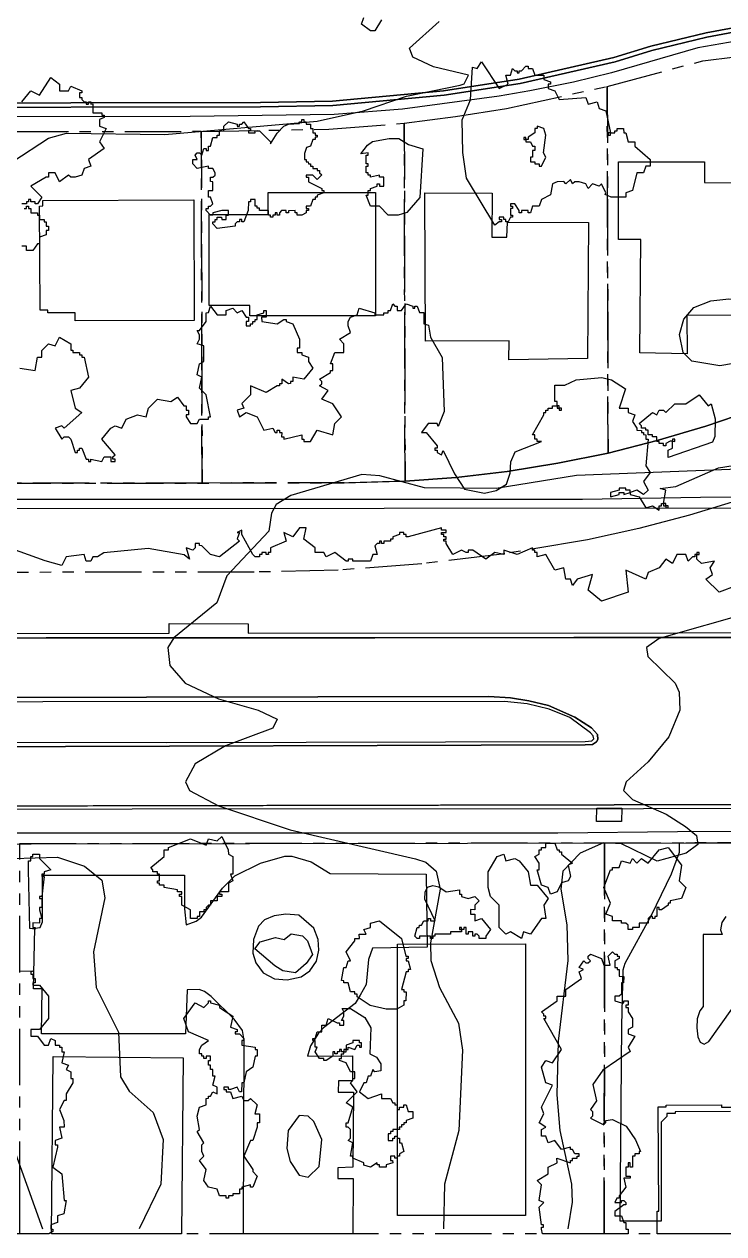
# Model space of a CAD drawing. Header units: metres. Extents: x -550 to 550, y -500 to 950.
# Drawn here: x -440.4 to -361.6, y -500 to -363.7 of the extents above; entities that cross this region are included whole.
import ezdxf

# ---------------------------------------------------------------- set-up
doc = ezdxf.new("R2010")
doc.units = ezdxf.units.M
doc.header["$LTSCALE"] = 2
doc.linetypes.add('PHANTOM', pattern=[6.35, 3.175, -0.635, 0.635, -0.635, 0.635, -0.635])
for name, color, linetype in [('SITE-BLDG-EXIST', 7, 'CONTINUOUS'), ('SITE-PARKING', 250, 'CONTINUOUS'), ('SITE-PROPERTY', 7, 'PHANTOM'), ('SITE-ROAD-CURB', 7, 'CONTINUOUS'), ('SITE-ROAD-PAVED', 7, 'CONTINUOUS'), ('SITE-TREE-CANOPY', 94, 'CONTINUOUS'), ('TOPO-CONTOUR-MAJOR', 8, 'CONTINUOUS'), ('TOPO-CONTOUR-MINOR', 9, 'CONTINUOUS')]:
    doc.layers.add(name, color=color, linetype=linetype)

msp = doc.modelspace()

# ---------------------------------------------------------------- linework, layer by layer
at = {"layer": 'SITE-BLDG-EXIST'}
for points in [[(-370.96, -387.98), (-373.49, -387.98), (-373.49, -379.24), (-363.79, -379.25), (-363.8, -381.58), (-354.15, -381.6), (-354.17, -396.55), (-365.78, -396.53), (-365.75, -400.88), (-371.07, -400.75)], [(-414.97, -395.44), (-419.57, -395.43), (-419.57, -385.17), (-412.91, -385.18), (-412.91, -382.7), (-400.83, -382.7), (-400.84, -396.59), (-414.98, -396.59)], [(-395.21, -399.44), (-395.28, -382.75), (-387.71, -382.79), (-387.73, -387.74), (-386.05, -387.74), (-385.97, -386.05), (-376.85, -386.09), (-376.97, -401.41), (-385.83, -401.57), (-385.8, -399.41)], [(-421.26, -397.11), (-434.66, -397.16), (-434.66, -396.25), (-437.72, -396.26), (-437.72, -395.94), (-438.61, -395.95), (-438.65, -384.23), (-438.31, -384.22), (-438.31, -383.61), (-421.31, -383.54)], [(-375.91, -452.07), (-373.09, -452.06), (-373.14, -453.56), (-375.94, -453.57)], [(-398.38, -497.93), (-398.37, -467.36), (-383.95, -467.35), (-383.96, -497.93)], [(-437.12, -480.02), (-422.49, -480.16), (-422.68, -500), (-437.32, -500)]]:
    msp.add_lwpolyline(points, close=True, dxfattribs=at)
msp.add_lwpolyline([(-313.48, -500), (-369.13, -500), (-369.13, -497.44), (-368.93, -497.44), (-369.03, -485.69), (-368.11, -485.7), (-368.1, -485.52), (-361.9, -485.49), (-361.9, -485.75), (-355.95, -485.74)], dxfattribs=at)
at = {"layer": 'SITE-PARKING'}
for points in [[(-360.89, -486.24), (-367.1, -486.26), (-367.11, -486.44), (-368.03, -486.44), (-368.03, -486.78), (-368.67, -487.41), (-368.67, -498.59), (-373.29, -498.58), (-373.1, -476.52), (-372.96, -470.25), (-372.73, -469.5), (-369.76, -464.11), (-367.51, -459.46), (-366.63, -457.01), (-366.61, -455.99), (-359.18, -455.95)], [(-361.38, -464.27), (-361.86, -464.95), (-361.98, -465.76), (-361.82, -466.27), (-363.96, -466.28), (-363.95, -474.38), (-364.32, -474.9), (-364.63, -475.79), (-364.68, -476.79), (-364.56, -477.8), (-364.3, -478.42), (-363.84, -478.62), (-363.31, -478.35), (-360.72, -474.71)]]:
    msp.add_lwpolyline(points, dxfattribs=at)
for points in [[(-415.69, -499.45), (-415.63, -478.24), (-415.82, -477.1), (-416.74, -475.84), (-419.35, -473.28), (-420.08, -472.71), (-420.7, -472.49), (-422.04, -472.52), (-422.22, -477.46), (-438.46, -477.49), (-438.38, -472.39), (-439.33, -472.39), (-439.21, -465.59), (-438.59, -465.48), (-438.34, -464.84), (-438.34, -459.59), (-422.33, -459.59), (-422.36, -463.38), (-422.14, -465.2), (-421.04, -464.79), (-420.44, -464.32), (-418.08, -461.07), (-416.69, -459.67), (-413.77, -458.25), (-411.06, -457.46), (-410.26, -457.45), (-408.07, -458.09), (-405.96, -459.42), (-395.13, -459.5), (-395.01, -467.73), (-401.18, -467.82), (-401.63, -469.09), (-401.9, -471.92), (-402.55, -473.11), (-403.14, -474.07), (-406.68, -476.8), (-407.26, -477.41), (-408.17, -478.83), (-408.5, -480), (-403.42, -479.94), (-403.42, -482.75), (-405.02, -482.77), (-405.05, -484.04), (-403.31, -484.03), (-403.41, -492.48), (-405.08, -492.56), (-405.09, -493.77), (-403.37, -493.77), (-403.41, -500), (-415.7, -500)], [(-407.31, -466.84), (-407.8, -465.56), (-409.48, -464.09), (-410.92, -464.01), (-412.25, -464.18), (-413.35, -464.63), (-414.03, -465.33), (-414.57, -466.83), (-414.65, -468.39), (-414.3, -469.46), (-413.49, -470.6), (-412.22, -471.27), (-410.8, -471.38), (-409.22, -471.06), (-408.24, -470.38), (-407.49, -469.28), (-407.23, -468.06)]]:
    msp.add_lwpolyline(points, close=True, dxfattribs=at)
at = {"layer": 'SITE-PROPERTY'}
for points in [[(-352.94, -405.12), (-358.26, -407.19), (-363.65, -409.04), (-369.13, -410.65), (-374.66, -412.05), (-374.75, -370.75), (-363.98, -367.86), (-360.33, -367.43), (-356.66, -367.45), (-353.01, -367.9)], [(-380.32, -413.21), (-386.02, -414.12), (-391.75, -414.79), (-397.51, -415.22), (-397.6, -374.89), (-391.84, -374.16), (-386.11, -373.23), (-374.75, -370.75), (-374.66, -412.05)], [(-441.7, -415.46), (-441.77, -375.84), (-420.45, -375.81), (-420.36, -415.43)], [(-404.36, -415.41), (-420.36, -415.43), (-420.45, -375.82), (-406.08, -375.57), (-397.6, -374.89), (-397.51, -415.22)], [(-440.89, -495.95), (-440.88, -456.04), (-375.05, -455.95), (-375.09, -500), (-440.89, -500)], [(-375.05, -455.95), (-308.9, -455.87), (-308.95, -500), (-375.09, -500)]]:
    msp.add_lwpolyline(points, close=True, dxfattribs=at)
msp.add_lwpolyline([(-359.82, -417.33), (-365.47, -419.06), (-371.2, -420.56), (-376.99, -421.81), (-386.28, -423.4), (-395.64, -424.54), (-405.06, -425.23), (-414.49, -425.46), (-502.66, -425.57), (-507.23, -421.02), (-507.24, -415.52), (-404.36, -415.41), (-397.51, -415.22), (-391.75, -414.79), (-386.02, -414.12), (-380.32, -413.21), (-374.66, -412.05), (-369.13, -410.65), (-363.65, -409.04), (-358.26, -407.19)], dxfattribs=at)
at = {"layer": 'SITE-ROAD-CURB'}
for points in [[(-315.65, -418.24), (-484.11, -418.38), (-506.32, -418.66), (-508.72, -418.81), (-508.69, -419.95), (-508.06, -423.06), (-509.03, -423.47), (-509.7, -420.18), (-509.59, -382.08), (-509.22, -380.17), (-508.39, -378.33), (-507.17, -376.53), (-506.07, -375.33), (-504.18, -374.25), (-502.49, -373.65), (-499.17, -373.19), (-413.79, -373.06), (-405.66, -372.89), (-393.11, -371.73), (-384.56, -370.41), (-373.87, -367.97), (-369.73, -366.7), (-363.54, -365.19), (-359.32, -364.43)], [(-499.21, -372.7), (-413.79, -372.56), (-405.69, -372.4), (-393.18, -371.24), (-384.65, -369.93), (-374, -367.49), (-369.86, -366.23), (-363.63, -364.71), (-359.37, -363.94)], [(-359.32, -364.43), (-363.54, -365.19), (-369.73, -366.7), (-373.87, -367.97), (-384.56, -370.41), (-393.11, -371.73), (-405.66, -372.89), (-413.79, -373.06), (-499.17, -373.19)], [(-360.24, -365.67), (-364.54, -366.42), (-374.28, -369.22), (-378.54, -370.27), (-383.46, -371.26), (-386.92, -371.87), (-397.81, -373.33), (-405.51, -373.93), (-421.71, -374.14), (-497.82, -374.2), (-500.94, -374.36), (-502.5, -374.63), (-504.29, -375.35), (-505.79, -376.31), (-507.67, -378.72), (-508.29, -380.18), (-508.67, -381.97), (-508.62, -417.24), (-377.54, -417.24), (-364.25, -417.04), (-315.63, -416.94)], [(-496.97, -432.42), (-424.08, -432.36), (-424.07, -431.25), (-415.18, -431.29), (-415.18, -432.35), (-270.21, -432.21)], [(-259.76, -432.74), (-497.32, -432.92)], [(-255.49, -452.07), (-428.25, -452.15), (-500.32, -452.26), (-525.43, -452.53), (-550, -452.51), (-550, -452.01), (-532.1, -451.97), (-373.97, -451.66), (-255.08, -451.62)], [(-482.04, -454.84), (-380.33, -454.83), (-366.83, -454.67), (-246.74, -454.43)], [(-243.08, -455.8), (-488.75, -456.19)]]:
    msp.add_lwpolyline(points, dxfattribs=at)
for points in [[(-385.65, -439.63), (-383.56, -439.95), (-381.38, -440.49), (-378.38, -441.79), (-376.52, -443), (-375.84, -443.75), (-375.81, -444.31), (-375.95, -444.59), (-376.42, -444.89), (-377.23, -444.93), (-447.48, -445.15), (-492.19, -444.99), (-494.03, -444.87), (-495.81, -444.46), (-499.54, -443.1), (-503.8, -441.32), (-504.23, -440.9), (-504.32, -440.47), (-504.13, -439.97), (-503.7, -439.69), (-388.08, -439.48)], [(-490.29, -440.11), (-502.82, -440.1), (-503.3, -440.13), (-503.72, -440.51), (-503.71, -440.74), (-503.46, -440.97), (-497.63, -443.45), (-495.1, -444.24), (-492.79, -444.58), (-424.38, -444.66), (-377.25, -444.55), (-376.49, -444.47), (-376.27, -444.25), (-376.33, -443.9), (-376.64, -443.55), (-378.95, -441.83), (-381.28, -440.92), (-383.78, -440.31), (-386.3, -440.03)]]:
    msp.add_lwpolyline(points, close=True, dxfattribs=at)
at = {"layer": 'SITE-ROAD-PAVED'}
for points in [[(-359.37, -363.94), (-363.63, -364.71), (-369.86, -366.23), (-374, -367.49), (-384.65, -369.93), (-393.18, -371.24), (-405.69, -372.4), (-413.79, -372.56), (-499.21, -372.7)], [(-495.08, -432.96), (-259.76, -432.74)], [(-255.08, -451.62), (-373.97, -451.66), (-550, -452.01)]]:
    msp.add_lwpolyline(points, dxfattribs=at)
msp.add_lwpolyline([(-388.08, -439.48), (-503.7, -439.69), (-504.13, -439.97), (-504.32, -440.47), (-504.23, -440.9), (-503.8, -441.32), (-499.54, -443.1), (-495.81, -444.46), (-494.03, -444.87), (-492.19, -444.99), (-447.48, -445.15), (-377.23, -444.93), (-376.42, -444.89), (-375.95, -444.59), (-375.81, -444.31), (-375.84, -443.75), (-376.52, -443), (-378.38, -441.79), (-381.38, -440.49), (-383.56, -439.95), (-385.65, -439.63)], close=True, dxfattribs=at)
at = {"layer": 'SITE-TREE-CANOPY'}
for points in [[(-400.15, -363.24), (-400.91, -364.49), (-401.4, -364.49), (-402.4, -363.74), (-402.15, -362.99)], [(-440.65, -372.49), (-439.65, -371.24), (-438.65, -371.74), (-437.4, -369.74), (-436.4, -370.49), (-436.4, -371.24), (-435.41, -371.24), (-435.15, -370.74), (-433.9, -371.24), (-433.9, -371.49), (-434.16, -371.49), (-434.15, -371.99), (-433.9, -371.99), (-433.9, -372.24), (-433.65, -372.49), (-433.41, -372.49), (-433.4, -372.74), (-433.15, -372.74), (-433.15, -372.49), (-432.9, -372.49), (-432.9, -372.74), (-432.65, -372.73), (-432.65, -373.74), (-431.65, -373.74), (-431.65, -373.99), (-431.4, -373.99), (-431.4, -374.24), (-431.91, -374.49), (-431.9, -375.24), (-431.16, -375.49), (-431.9, -376.98), (-431.4, -377.74), (-433.15, -378.99), (-432.9, -379.74), (-433.65, -379.99), (-433.9, -380.74), (-434.65, -380.99), (-435.15, -380.98), (-435.4, -380.74), (-436.4, -381.49), (-436.9, -380.49), (-437.65, -380.49), (-437.65, -380.99), (-437.91, -380.99), (-439.66, -381.99), (-438.4, -383.24), (-438.9, -383.99), (-439.15, -383.99), (-439.15, -383.74), (-439.65, -383.74), (-439.65, -383.49), (-439.9, -383.49), (-439.9, -383.74), (-440.15, -383.74), (-440.15, -383.99), (-440.66, -383.99)], [(-440.4, -384.49), (-440.15, -384.49), (-440.15, -384.24), (-439.9, -384.24), (-439.9, -384.49), (-439.65, -384.49), (-439.65, -384.99), (-438.9, -384.99), (-438.9, -385.24), (-438.66, -385.24), (-438.65, -385.74), (-438.15, -385.74), (-438.15, -385.99), (-437.91, -385.99), (-437.9, -386.49), (-437.65, -386.49), (-437.65, -386.99), (-437.9, -386.99), (-437.9, -387.49), (-438.65, -387.74), (-438.65, -388.49), (-438.9, -388.49), (-439.4, -389.24), (-440.15, -389.24), (-440.15, -388.74), (-440.66, -388.74)], [(-440.9, -402.49), (-439.15, -402.74), (-438.9, -401.24), (-438.4, -401.24), (-438.4, -400.49), (-437.65, -399.74), (-436.9, -399.99), (-436.4, -398.99), (-435.15, -399.74), (-435.15, -400.48), (-434.91, -400.48), (-434.9, -400.74), (-434.15, -400.74), (-434.15, -400.99), (-433.9, -400.99), (-433.9, -401.24), (-433.65, -401.24), (-433.15, -403.49), (-434.15, -404.73), (-435.15, -404.99), (-434.65, -406.99), (-433.9, -407.49), (-435.9, -409.24), (-436.15, -408.99), (-436.91, -409.24), (-436.16, -410.49), (-435.9, -410.24), (-435.4, -410.24), (-435.15, -410.48), (-434.65, -411.99), (-434.4, -411.99), (-434.4, -411.74), (-434.15, -411.74), (-434.16, -411.49), (-433.9, -411.49), (-433.4, -412.75), (-433.15, -412.73), (-433.15, -412.99), (-432.9, -412.99), (-432.9, -412.73), (-431.65, -412.99), (-431.4, -412.49), (-430.65, -412.49), (-430.65, -412.99), (-430.15, -412.99), (-430.15, -412.74), (-430.4, -412.74), (-430.4, -412.49), (-430.15, -412.24), (-431.65, -410.49), (-430.65, -409.24), (-430.15, -408.99), (-429.4, -409.24), (-428.9, -408.24), (-427.65, -407.74), (-426.65, -407.99), (-426.4, -406.99), (-425.4, -405.99), (-423.9, -406.24), (-423.15, -405.74), (-422.4, -406.74), (-422.15, -406.74), (-422.15, -407.24), (-421.9, -407.24), (-421.9, -407.74), (-422.15, -407.74), (-422.15, -407.99), (-421.65, -408.73), (-420.9, -408.74), (-420.65, -408.24), (-419.66, -408.24), (-419.65, -407.99), (-419.4, -407.99), (-419.9, -405.49), (-420.65, -404.74), (-420.4, -403.49), (-420.91, -403.24), (-420.65, -402), (-420.15, -401.74), (-420.15, -399.99), (-420.9, -399.74), (-420.65, -399.24), (-420.65, -398.74), (-420.91, -398.24), (-420.65, -398.24), (-419.9, -397.24), (-419.91, -396.25), (-419.65, -396.23), (-419.41, -395.49), (-418.66, -396.49), (-417.65, -396.49), (-417.65, -395.99), (-416.91, -395.74), (-416.4, -396.24), (-415.9, -396), (-415.4, -396.74), (-415.15, -396.74), (-415.15, -397.24), (-415.4, -397.24), (-415.41, -397.74), (-414.9, -397.74), (-414.9, -397.49), (-414.65, -397.49), (-414.65, -397.24), (-414.4, -397.24), (-414.4, -396.99), (-414.15, -396.99), (-414.15, -396.49), (-413.4, -396.24), (-413.4, -395.99), (-413.16, -395.99), (-413.15, -396.74), (-413.66, -396.74), (-413.65, -397.24), (-411.9, -397.49), (-411.16, -396.99), (-410.9, -396.99), (-410.9, -397.24), (-410.15, -397.49), (-409.4, -399.24), (-409.4, -400.24), (-409.65, -400.24), (-409.65, -400.74), (-409.15, -400.74), (-409.15, -400.99), (-408.4, -401.24), (-408.4, -401.75), (-407.9, -402.49), (-408.9, -403.74), (-410.15, -403.49), (-410.15, -403.99), (-410.4, -403.99), (-410.4, -404.23), (-410.65, -404.24), (-411.4, -403.74), (-411.4, -404.24), (-411.65, -404.24), (-411.65, -404.49), (-411.9, -404.49), (-413.15, -405.24), (-414.9, -404.49), (-414.9, -405.48), (-415.9, -406.48), (-415.65, -406.99), (-416.4, -407.24), (-416.15, -407.99), (-415.4, -407.49), (-414.16, -407.99), (-413.4, -409.49), (-412.4, -409.24), (-412.15, -409.74), (-411.9, -409.74), (-411.9, -409.49), (-411.65, -409.49), (-411.65, -409.74), (-411.4, -409.74), (-411.41, -410.24), (-411.15, -410.24), (-411.15, -410.48), (-409.15, -409.99), (-409.15, -410.49), (-408.91, -410.49), (-408.9, -410.74), (-408.15, -410.74), (-407.4, -409.49), (-405.65, -409.99), (-405.41, -408.74), (-404.65, -407.99), (-405.66, -406.49), (-406.9, -405.99), (-406.15, -404.99), (-407.16, -404.49), (-406.9, -404.24), (-406.9, -403.99), (-407.15, -403.74), (-405.9, -402.99), (-405.9, -402.74), (-405.65, -402.74), (-405.65, -401.99), (-405.9, -401.99), (-405.4, -400.74), (-404.4, -400.74), (-404.4, -399.74), (-404.9, -399.24), (-403.65, -398.49), (-403.9, -397.74), (-403.9, -397.24), (-403.65, -396.74), (-402.9, -396.49), (-402.66, -395.74), (-400.9, -396.24), (-400.9, -396.49), (-399.9, -396.48), (-399.9, -396.24), (-399.4, -396.24), (-399.4, -395.98), (-399.15, -395.99), (-398.9, -395.24), (-398.65, -395.49), (-398.4, -395.49), (-398.4, -395.99), (-398.15, -395.99), (-397.9, -395.99), (-397.4, -395.24), (-396.65, -395.49), (-396.65, -395.74), (-396.4, -395.74), (-396.4, -395.49), (-396.15, -395.49), (-395.9, -396.23), (-395.4, -396.23), (-395.4, -397.49), (-394.88, -397.66), (-394.65, -399.01), (-393.32, -401.29), (-393.12, -407.38), (-393.79, -409.07), (-393.9, -408.74), (-394.9, -408.74), (-395.65, -409.74), (-395.15, -409.74), (-393.91, -411.24), (-393.91, -411.49), (-394.15, -411.49), (-394.15, -411.74), (-393.9, -411.74), (-393.9, -411.99), (-393.4, -412.24), (-393.23, -411.78), (-391.96, -414.4), (-390.81, -416.12), (-388.58, -416.56), (-387.26, -416.27), (-386.1, -415.56), (-385.69, -414.31), (-385.59, -413.05), (-385.11, -411.91), (-382.15, -410.74), (-382.65, -410.74), (-382.65, -410.49), (-382.91, -410.49), (-382.91, -409.99), (-383.15, -409.99), (-381.9, -407.74), (-381.9, -407.49), (-381.65, -407.49), (-381.65, -407.24), (-381.41, -407.24), (-381.4, -406.99), (-380.9, -406.99), (-380.9, -406.74), (-380.4, -406.73), (-380.4, -406.24), (-380.65, -406.24), (-380.65, -404.39), (-379.52, -404.42), (-378.24, -403.8), (-375.37, -403.54), (-374.28, -403.81), (-372.68, -404.83), (-373.41, -406.99), (-372.4, -406.99), (-372.4, -407.49), (-371.65, -407.74), (-371.9, -408.49), (-371.4, -409.24), (-371.4, -409.49), (-370.9, -409.5), (-370.9, -409.74), (-370.65, -409.74), (-370.65, -409.98), (-370.4, -409.99), (-370.4, -410.49), (-370.15, -410.49), (-370.4, -413.49), (-369.9, -414.24), (-370.65, -415.24), (-370.15, -416.24), (-370.65, -416.74), (-371.4, -416.24), (-372.15, -416.49), (-372.15, -416.73), (-371.15, -416.99), (-370.4, -418.24), (-369.65, -418), (-368.91, -418.49), (-368.9, -417.99), (-368.65, -417.99), (-368.65, -417.74), (-368.4, -417.74), (-368.15, -416.24), (-368.8, -416.03), (-367.03, -415.81), (-362.21, -413.7), (-360.57, -413.46)], [(-360.15, -426.99), (-362.15, -427.74), (-363.65, -426.24), (-362.9, -425.74), (-363.16, -424.99), (-362.66, -424.23), (-364.15, -424.49), (-364.65, -423.99), (-364.65, -423.49), (-364.9, -423.49), (-364.9, -423.74), (-365.16, -423.74), (-365.65, -424.24), (-365.9, -423.48), (-366.9, -423.49), (-367.4, -424.49), (-368.15, -423.99), (-368.9, -424.99), (-370.15, -425.49), (-370.41, -426.24), (-372.65, -425.24), (-372.4, -427.74), (-375.4, -428.74), (-376.9, -427.48), (-376.4, -425.74), (-378.15, -426.24), (-378.65, -426.99), (-378.9, -426.24), (-379.4, -426.24), (-379.65, -424.99), (-380.65, -425.24), (-381.65, -423.48), (-382.65, -423.74), (-382.65, -423.24), (-382.9, -423.24), (-382.9, -422.99), (-383.15, -422.99), (-383.15, -422.74), (-384.9, -423.49), (-386.4, -422.99), (-386.4, -423.49), (-387.4, -423.24), (-388.4, -423.99), (-389.9, -423), (-390.4, -422.99), (-390.4, -423.24), (-390.65, -423.24), (-391.15, -422.99), (-392.15, -423.49), (-392.9, -422.23), (-392.9, -421.99), (-393.15, -421.99), (-393.15, -421.74), (-392.9, -421.75), (-392.9, -421.49), (-393.15, -421.49), (-393.15, -421.24), (-393.4, -421.24), (-393.4, -420.99), (-392.9, -420.99), (-392.9, -420.74), (-393.41, -420.74), (-393.41, -420.49), (-397.15, -421.49), (-397.4, -421.49), (-397.4, -421.24), (-397.66, -421.24), (-397.66, -420.99), (-398.15, -420.99), (-398.15, -421.24), (-398.9, -421.49), (-398.9, -421.74), (-399.15, -421.74), (-399.15, -421.99), (-399.9, -421.99), (-399.9, -422.24), (-400.15, -422.24), (-400.15, -421.99), (-400.4, -421.99), (-400.4, -422.24), (-400.66, -422.23), (-400.9, -422.49), (-400.65, -423.49), (-401.15, -423.49), (-401.4, -424.24), (-403.4, -424.24), (-403.4, -423.99), (-403.9, -423.99), (-403.9, -424.24), (-404.15, -424.24), (-405.4, -423.24), (-406.4, -423.74), (-406.65, -423.24), (-407.65, -423.24), (-407.65, -422.74), (-408.9, -421.75), (-408.65, -420.49), (-409.4, -420.49), (-410.15, -421.49), (-411.15, -420.99), (-410.9, -421.99), (-412.65, -422.74), (-412.65, -423.24), (-412.91, -423.24), (-412.9, -423.49), (-413.15, -423.49), (-413.15, -423.24), (-413.65, -423.24), (-413.65, -423.48), (-413.9, -423.48), (-413.9, -423.74), (-414.4, -423.74), (-414.65, -423.49), (-415.9, -421.23), (-415.9, -420.75), (-416.4, -420.99), (-416.15, -420.99), (-416.4, -421.73), (-416.16, -421.99), (-418.41, -423.75), (-419.4, -423.49), (-420.41, -422.49), (-420.65, -422.48), (-420.65, -422.24), (-421.15, -422.24), (-421.15, -422.74), (-421.4, -422.98), (-422.15, -422.74), (-421.79, -424.01), (-422.37, -423.52), (-426.42, -422.81), (-431.42, -423.29), (-432.12, -423.74), (-432.66, -423.74), (-432.9, -424.24), (-433.4, -424.24), (-433.65, -423.49), (-435.65, -423.74), (-436.14, -424.71), (-438.02, -424.2), (-441.78, -422.84)], [(-440.88, -470.36), (-439.4, -470.41), (-439.65, -470.49), (-439.65, -470.74), (-439.4, -470.74), (-439.4, -471.24), (-439.16, -471.24), (-439.15, -471.74), (-439.4, -471.74), (-439.4, -471.99), (-438.65, -471.99), (-437.66, -473.24), (-437.65, -475.74), (-438.65, -476.99), (-439.66, -476.99), (-439.65, -477.74), (-438.9, -477.74), (-438.15, -478.74), (-437.65, -478.74), (-437.4, -477.99), (-436.9, -478.24), (-436.9, -478.74), (-436.4, -478.74), (-436.4, -478.99), (-436.15, -478.99), (-436.15, -479.49), (-435.9, -479.49), (-436.15, -480.74), (-435.4, -480.99), (-435.65, -481.49), (-435.15, -481.74), (-435.15, -482.49), (-434.9, -482.49), (-434.9, -482.99), (-435.66, -484.24), (-435.65, -484.99), (-435.9, -484.99), (-436.4, -485.99), (-435.91, -487.24), (-435.9, -487.99), (-436.4, -487.99), (-436.15, -489.24), (-436.91, -489.49), (-436.9, -489.99), (-436.65, -489.99), (-436.65, -490.24), (-437.16, -492.49), (-436.15, -493.24), (-435.9, -496.24), (-435.65, -496.24), (-435.91, -497.74), (-436.65, -497.99), (-436.65, -498.74), (-437.4, -498.99), (-437.4, -499.49), (-437.15, -499.49), (-437.15, -499.74), (-437.62, -500), (-447.18, -500)]]:
    msp.add_lwpolyline(points, dxfattribs=at)
for points in [[(-374.15, -375.99), (-373.9, -375.99), (-373.9, -375.74), (-373.65, -375.74), (-373.65, -375.49), (-372.91, -375.49), (-372.9, -375.99), (-372.65, -375.99), (-372.4, -376.99), (-371.65, -376.99), (-371.65, -377.49), (-369.9, -378.98), (-369.91, -379.74), (-370.4, -379.74), (-370.65, -380.48), (-371.4, -380.49), (-371.9, -382.49), (-372.66, -382.74), (-372.65, -383.24), (-374.32, -383.23), (-374.99, -382.91), (-374.9, -382.74), (-375.4, -381.74), (-375.65, -381.99), (-376.4, -381.74), (-376.9, -382.24), (-377.15, -381.74), (-377.9, -381.49), (-378.41, -381.49), (-378.65, -381.74), (-378.9, -381.24), (-379.4, -381.74), (-379.65, -381.48), (-380.4, -381.49), (-380.9, -381.74), (-381.15, -382.98), (-382.15, -383.49), (-382.41, -384.24), (-383.15, -384.24), (-383.4, -384.99), (-383.65, -384.99), (-383.65, -384.74), (-384.4, -384.74), (-384.4, -384.99), (-384.65, -384.99), (-384.65, -384.74), (-385.15, -383.99), (-385.65, -383.99), (-385.65, -384.23), (-385.4, -384.24), (-385.4, -384.49), (-385.65, -384.49), (-385.65, -385.24), (-385.4, -385.24), (-385.4, -385.49), (-385.65, -385.49), (-385.91, -385.99), (-386.15, -385.99), (-386.15, -385.74), (-386.4, -385.74), (-386.4, -385.49), (-386.9, -385.49), (-386.9, -385.73), (-386.65, -385.74), (-386.65, -385.99), (-386.9, -385.99), (-387.4, -386.4), (-390.6, -381.07), (-391.01, -378.19), (-391.1, -374.51), (-390.14, -372.27), (-389.91, -368.57), (-389.4, -368.73), (-388.9, -367.99), (-386.9, -370.98), (-385.91, -370.49), (-386.15, -369.48), (-385.65, -369.48), (-385.4, -368.74), (-385.15, -368.99), (-384.9, -368.99), (-384.9, -369.24), (-384.65, -369.24), (-384.65, -368.99), (-384.4, -368.99), (-383.9, -368.49), (-383.65, -368.49), (-383.66, -368.74), (-383.15, -368.74), (-382.9, -369.49), (-381.9, -369.49), (-381.9, -369.99), (-381.15, -370.24), (-381.15, -370.49), (-381.4, -370.49), (-381.4, -370.99), (-380.65, -371.24), (-380.16, -372.24), (-377.15, -371.99), (-376.9, -372.75), (-375.9, -372.49), (-375.66, -373.24), (-374.9, -373.49), (-374.4, -375.99)], [(-411.15, -375.24), (-410.65, -374.99), (-409.4, -374.94), (-409.4, -374.74), (-409.15, -374.74), (-409.15, -374.49), (-408.9, -374.49), (-408.9, -374.74), (-408.65, -374.74), (-408.65, -374.99), (-408.15, -374.99), (-408.15, -375.49), (-407.9, -375.49), (-407.9, -375.99), (-407.65, -376), (-407.65, -376.24), (-407.4, -376.24), (-407.4, -376.48), (-407.65, -376.48), (-407.65, -376.74), (-407.9, -376.74), (-408.15, -377.48), (-408.6, -377.64), (-408.83, -378.31), (-408.82, -378.99), (-408.65, -378.99), (-408.65, -379.24), (-408.41, -379.24), (-408.4, -379.49), (-408.15, -379.49), (-408.15, -379.74), (-407.9, -379.74), (-407.9, -379.99), (-407.4, -379.99), (-407.4, -380.24), (-407.15, -380.24), (-407.15, -380.49), (-406.9, -380.73), (-407.4, -381.23), (-407.9, -380.74), (-408.65, -380.74), (-408.65, -380.99), (-408.4, -380.99), (-408.4, -381.49), (-406.9, -382.24), (-406.9, -382.49), (-406.65, -382.49), (-406.65, -382.74), (-407.4, -382.99), (-407.4, -383.24), (-407.65, -383.24), (-407.65, -383.49), (-407.9, -383.49), (-408.15, -384.24), (-408.65, -384.24), (-408.65, -384.49), (-408.4, -384.49), (-408.4, -384.74), (-408.65, -384.74), (-408.65, -384.99), (-409.15, -385.24), (-409.65, -385.24), (-409.65, -384.99), (-409.9, -384.99), (-409.9, -384.74), (-410.65, -384.75), (-410.65, -384.99), (-410.9, -384.99), (-410.9, -384.74), (-411.41, -384.74), (-411.65, -384.99), (-411.65, -385.24), (-411.9, -385.24), (-411.9, -384.99), (-412.15, -384.99), (-412.15, -385.24), (-412.4, -385.24), (-412.4, -385.49), (-412.65, -385.49), (-412.65, -385.24), (-412.9, -385.24), (-412.9, -384.74), (-413.91, -384.74), (-413.9, -384.48), (-414.15, -384.48), (-414.15, -384.24), (-414.4, -384.24), (-414.4, -383.49), (-414.9, -383.49), (-414.9, -383.74), (-415.15, -383.74), (-415.16, -384.74), (-415.65, -386), (-415.9, -385.99), (-415.9, -385.74), (-416.15, -385.74), (-416.15, -385.99), (-416.4, -385.99), (-416.65, -386.24), (-416.65, -386.49), (-418.65, -386.74), (-419.15, -386.24), (-419.15, -385.99), (-418.9, -385.99), (-418.9, -385.73), (-418.65, -385.74), (-418.65, -385.49), (-418.16, -385.49), (-418.15, -385.74), (-417.65, -385.74), (-417.65, -385.24), (-417.4, -385.24), (-417.4, -384.74), (-418.15, -384.73), (-419.15, -384.99), (-419.15, -385.24), (-419.41, -385.24), (-419.9, -384.74), (-419.9, -384.49), (-419.65, -384.49), (-419.65, -384.24), (-419.4, -384.24), (-419.15, -383.99), (-419.4, -383.24), (-419.66, -383.24), (-419.65, -382.49), (-419.16, -382.49), (-419.15, -381.49), (-419.4, -381.48), (-419.4, -380.98), (-419.15, -380.98), (-418.9, -380.74), (-418.9, -380.48), (-419.15, -379.99), (-419.65, -379.99), (-419.65, -379.74), (-420.9, -379.99), (-421.4, -379.49), (-421.41, -378.99), (-420.9, -378.99), (-421.15, -378.49), (-420.91, -378.23), (-420.65, -378.23), (-420.4, -378.49), (-420.15, -377.74), (-419.9, -377.74), (-419.9, -377.99), (-419.65, -377.99), (-419.65, -377.49), (-419.4, -377.49), (-419.15, -376.49), (-418.66, -376.49), (-418.66, -376.24), (-418.4, -376.24), (-418.4, -375.74), (-417.9, -375.74), (-417.9, -375.24), (-417.4, -374.74), (-416.4, -374.99), (-416.4, -375.24), (-416.15, -375.24), (-416.15, -374.99), (-415.9, -374.99), (-415.65, -374.74), (-415.15, -375.5), (-414.9, -375.48), (-414.9, -375.74), (-415.15, -375.74), (-415.15, -375.98), (-414.4, -375.99), (-414.41, -375.74), (-413.9, -375.74), (-412.65, -376.99), (-412.65, -377.21), (-411.9, -376.02)], [(-383.91, -376.98), (-383.4, -376.99), (-383.15, -377.49), (-382.9, -377.49), (-382.9, -377.99), (-383.16, -377.99), (-383.15, -378.74), (-383.4, -378.74), (-383.4, -379.24), (-382.9, -379.24), (-382.9, -379.49), (-382.4, -379.49), (-382.4, -379.73), (-382.15, -379.73), (-381.65, -378.73), (-381.91, -378.24), (-381.65, -376.24), (-381.9, -375.49), (-382.65, -375.24), (-382.65, -375.48), (-382.9, -375.48), (-382.9, -375.99), (-383.65, -376.48), (-383.65, -376.74), (-383.91, -376.74)], [(-374.65, -375.99), (-374.66, -376.24), (-374.4, -376.24), (-374.4, -375.99)], [(-395.83, -383.26), (-397.3, -384.94), (-398.27, -385.24), (-399.4, -385.26), (-400.4, -384.24), (-401.4, -384.24), (-401.9, -382.99), (-401.65, -382.99), (-401.65, -382.49), (-401.4, -382.49), (-401.4, -382.24), (-400.65, -381.99), (-400.66, -381.74), (-400.4, -381.74), (-400.4, -381.99), (-399.9, -381.99), (-399.9, -380.99), (-400.4, -380.99), (-400.4, -380.74), (-401.4, -380.99), (-401.41, -380.74), (-401.65, -380.74), (-401.65, -380.49), (-401.9, -380.49), (-401.9, -379.74), (-401.65, -379.74), (-401.65, -379.49), (-401.9, -379.48), (-401.9, -378.49), (-401.66, -378.5), (-401.65, -378.24), (-402.48, -378.34), (-401.74, -377.36), (-401.18, -376.97), (-399.31, -376.62), (-398.23, -376.62), (-397.14, -377.29), (-395.51, -377.8)], [(-383.9, -376.5), (-384.15, -376.49), (-384.15, -376.74), (-383.91, -376.74)], [(-367.65, -410.73), (-368.15, -410.99), (-368.15, -411.25), (-368.4, -411.24), (-368.4, -410.99), (-368.9, -410.99), (-368.9, -410.74), (-369.15, -410.74), (-369.15, -410.24), (-369.65, -410.24), (-369.65, -409.99), (-370.15, -409.99), (-370.15, -409.49), (-370.4, -409.48), (-370.4, -409.24), (-370.9, -409.24), (-370.9, -408.99), (-371.15, -408.74), (-369.66, -407.49), (-369.15, -407.74), (-368.9, -407.24), (-368.41, -407.24), (-368.15, -407.49), (-367.15, -406.49), (-365.9, -406.49), (-364.4, -405.49), (-363.4, -406.74), (-363.06, -406.51), (-362.59, -408.19), (-362.62, -410.2), (-362.91, -410.82), (-367.9, -412.55), (-367.9, -411.74), (-367.4, -411.49), (-367.4, -410.73)], [(-380.4, -406.99), (-380.15, -406.99), (-380.15, -406.73), (-380.4, -406.73)], [(-380.16, -407.24), (-379.9, -407.24), (-379.9, -406.99), (-380.15, -406.99)], [(-367.15, -410.74), (-367.15, -410.49), (-367.41, -410.49), (-367.4, -410.73)], [(-372.15, -416.23), (-372.65, -416.24), (-372.65, -415.99), (-373.4, -415.99), (-373.4, -416.24), (-374.4, -416.49), (-374.4, -416.99), (-373.4, -416.74), (-373.4, -416.49), (-372.9, -416.49), (-372.9, -416.74), (-372.15, -416.49)], [(-368.4, -417.99), (-368.15, -417.99), (-368.15, -417.74), (-368.4, -417.74)], [(-368.15, -418.24), (-367.9, -418.24), (-367.9, -417.99), (-368.15, -417.99)], [(-364.4, -423.49), (-364.4, -423.24), (-364.65, -423.24), (-364.65, -423.49)], [(-417.41, -456.74), (-417.4, -457.24), (-416.9, -457.49), (-416.9, -459.49), (-417.15, -459.49), (-416.9, -460.24), (-417.4, -460.49), (-417.4, -461.49), (-418.4, -461.49), (-418.4, -461.74), (-418.15, -461.74), (-418.15, -461.99), (-418.66, -461.99), (-418.65, -462.49), (-419.4, -462.49), (-419.4, -462.99), (-419.65, -462.99), (-419.9, -463.24), (-419.9, -463.49), (-420.15, -463.49), (-420.15, -463.74), (-420.65, -463.74), (-420.65, -464.24), (-420.9, -464.24), (-420.9, -464.49), (-421.65, -464.49), (-421.65, -463.49), (-422.65, -462.99), (-422.65, -461.99), (-422.9, -461.99), (-422.9, -461.74), (-422.65, -461.74), (-422.65, -461.49), (-423.15, -461.49), (-423.15, -461.24), (-424.65, -460.99), (-424.65, -460.74), (-425.15, -460.74), (-425.15, -460.49), (-425.4, -460.49), (-425.4, -460.24), (-425.15, -460.24), (-425.16, -459.49), (-425.4, -459.49), (-425.4, -459.24), (-425.9, -459.24), (-425.9, -458.99), (-426.15, -458.74), (-424.65, -457.49), (-424.65, -456.74), (-424.15, -456.74), (-424.15, -456.49), (-421.65, -455.49), (-419.9, -456.24), (-419.65, -455.49), (-418.65, -455.74), (-418.15, -455.24)], [(-380.4, -456.74), (-380.15, -456.74), (-380.15, -456.99), (-379.9, -456.99), (-379.9, -457.24), (-378.65, -458.24), (-379.15, -458.49), (-378.9, -459.74), (-379.15, -460.24), (-379.9, -460.48), (-380.4, -461.49), (-381.15, -461.74), (-381.4, -460.99), (-382.15, -460.74), (-382.65, -458.99), (-382.4, -458.99), (-382.4, -458.25), (-382.9, -457.49), (-382.4, -457.24), (-382.4, -456.74), (-382.16, -456.74), (-382.15, -456.49), (-381.65, -456.49), (-381.66, -455.99), (-380.65, -455.99)], [(-439.9, -458.99), (-439.9, -457.99), (-439.65, -457.99), (-439.65, -457.49), (-439.4, -457.49), (-439.4, -457.24), (-438.65, -457.24), (-438.65, -457.74), (-437.4, -458.99), (-438.16, -459.24), (-438.15, -459.49), (-438.4, -459.49), (-438.4, -459.74), (-438.15, -459.74), (-438.41, -461.99), (-438.65, -461.99), (-438.65, -462.24), (-438.41, -462.24), (-438.4, -463.24), (-438.65, -463.24), (-438.65, -463.5), (-438.4, -464.49), (-438.65, -464.49), (-438.66, -464.99), (-439.4, -464.98), (-439.4, -465.49), (-439.15, -465.49), (-439.15, -465.69), (-439.77, -465.6)], [(-386.15, -457.98), (-385.16, -457.74), (-384.65, -457.99), (-383.65, -459.24), (-383.4, -460.74), (-382.65, -460.74), (-381.4, -462.24), (-381.9, -462.98), (-381.65, -464.49), (-382.15, -464.49), (-383.4, -466.24), (-384.16, -465.98), (-384.4, -466.74), (-385.65, -465.99), (-386.15, -466.24), (-386.9, -465.49), (-386.9, -462.99), (-387.9, -461.99), (-388.15, -460.98), (-388.15, -459.24), (-387.15, -457.49), (-386.41, -457.24)], [(-366.4, -458.49), (-366.65, -460.24), (-365.9, -460.99), (-366.4, -462.24), (-367.65, -462.49), (-367.65, -462.74), (-367.9, -462.74), (-367.9, -462.99), (-368.65, -463.49), (-368.9, -463.49), (-368.9, -463.24), (-369.15, -463.24), (-369.15, -464.24), (-369.4, -464.24), (-369.4, -464.49), (-369.65, -464.49), (-369.65, -464.24), (-369.9, -464.24), (-370.15, -464.49), (-370.15, -464.99), (-371.15, -464.99), (-371.15, -465.49), (-371.9, -465.49), (-371.9, -465.74), (-372.41, -465.73), (-372.4, -465.24), (-372.65, -464.99), (-373.15, -464.99), (-373.16, -464.74), (-374.15, -464.74), (-374.15, -464.24), (-374.9, -463.98), (-374.4, -462.74), (-375.15, -460.99), (-374.4, -458.99), (-374.15, -458.99), (-374.15, -458.74), (-373.4, -458.74), (-373.15, -457.99), (-372.15, -458.24), (-371.9, -457.74), (-371.4, -458.24), (-370.91, -457.74), (-370.15, -458.24), (-368.9, -456.74), (-367.9, -456.49)], [(-391.15, -465.99), (-392.4, -465.98), (-392.4, -466.24), (-394.15, -466.24), (-394.15, -466.49), (-394.4, -466.49), (-394.4, -466.74), (-394.65, -466.74), (-394.65, -466.49), (-395.9, -466.49), (-395.9, -466.74), (-396.15, -466.74), (-396.41, -466.49), (-396.15, -465.49), (-395.91, -465.49), (-395.9, -465.23), (-395.65, -465.23), (-395.41, -464.73), (-394.9, -464.74), (-394.9, -464.49), (-394.65, -464.49), (-394.65, -464.74), (-394.12, -464.74), (-395.28, -462.3), (-395.26, -461.53), (-395, -460.94), (-394.4, -460.76), (-393.71, -460.91), (-392.87, -461.49), (-391.4, -461.24), (-391.4, -461.74), (-391.15, -461.74), (-391.15, -461.99), (-390.4, -462.24), (-389.65, -462), (-389.15, -462.49), (-389.65, -462.99), (-389.65, -463.49), (-390.15, -463.48), (-390.15, -463.99), (-389.65, -463.99), (-389.65, -464.74), (-388.9, -464.49), (-387.9, -465.74), (-388.41, -466.49), (-388.4, -466.74), (-389.15, -466.73), (-389.15, -466.49), (-389.4, -466.24), (-389.66, -466.24), (-389.66, -466.49), (-389.9, -466.49), (-389.9, -465.99), (-390.4, -465.99), (-390.4, -466.24), (-390.65, -466.24), (-390.65, -465.49), (-390.9, -465.49), (-390.9, -465.74), (-391.15, -465.74)], [(-397.91, -474.39), (-398.45, -474.69), (-399.65, -474.71), (-401.44, -474.3), (-402.9, -473.32), (-402.9, -472.99), (-403.15, -472.99), (-403.15, -472.74), (-403.65, -472.74), (-403.9, -471.74), (-404.4, -471.74), (-404.4, -471.49), (-404.65, -471.48), (-404.4, -469.99), (-404.15, -470), (-403.9, -469.24), (-403.65, -469.24), (-404.15, -468.24), (-403.16, -466.99), (-403.15, -466.74), (-402.65, -466.74), (-402.66, -466.24), (-401.9, -466.24), (-402.15, -465.74), (-401.4, -465.49), (-401.4, -464.99), (-400.4, -464.74), (-397.9, -466.74), (-397.41, -468.74), (-397.15, -468.74), (-397.15, -468.99), (-397.4, -468.99), (-397.4, -469.24), (-397.15, -469.24), (-396.9, -470.24), (-397.15, -470.24), (-397.16, -470.49), (-397.4, -470.49), (-397.9, -472.48), (-397.65, -472.48), (-397.65, -472.74), (-397.4, -472.74), (-397.41, -473.74), (-397.65, -473.74), (-397.65, -474.24)], [(-391.15, -465.49), (-391.4, -465.49), (-391.4, -465.74), (-391.15, -465.74)], [(-408.49, -467.01), (-407.93, -468.52), (-408.64, -469.57), (-409.84, -470.61), (-411.28, -470.37), (-412.16, -469.82), (-414.41, -467.9), (-413.84, -467.1), (-412.09, -466.61), (-411.13, -466.85), (-410.33, -466.2), (-409.05, -466.45)], [(-382.15, -499.49), (-382.15, -499.24), (-381.91, -499.24), (-381.91, -498.99), (-382.15, -498.99), (-382.4, -496.99), (-381.9, -496.49), (-382.4, -496.24), (-382.15, -494.49), (-382.65, -493.99), (-381.41, -493.24), (-381.4, -492.49), (-380.4, -491.99), (-380.41, -491.49), (-378.9, -491.99), (-378.9, -491.74), (-378.65, -491.74), (-378.65, -491.49), (-378.15, -491.49), (-378.15, -491.24), (-377.9, -491.24), (-377.9, -490.99), (-378.4, -490.99), (-378.66, -490.49), (-378.9, -490.49), (-378.9, -490.24), (-379.91, -490.49), (-380.66, -489.49), (-381.4, -489.74), (-381.65, -488.99), (-382.15, -488.99), (-382.15, -488.24), (-381.65, -487.99), (-382.4, -487.49), (-381.9, -486.49), (-382.15, -485.74), (-380.9, -483.24), (-381.65, -482.99), (-382.15, -481.24), (-381.65, -480.49), (-380.9, -480.74), (-379.9, -479.24), (-381.9, -475.74), (-381.65, -475.74), (-381.65, -475.49), (-381.9, -475.49), (-381.9, -475.24), (-382.15, -474.99), (-380.4, -473.74), (-380.4, -473.24), (-379.4, -473.24), (-379.4, -472.49), (-377.65, -471.24), (-377.9, -470.49), (-377.41, -470.24), (-377.9, -469.99), (-377.4, -469.24), (-377.15, -469.49), (-376.91, -469.49), (-376.65, -469.24), (-376.9, -468.99), (-376.9, -468.74), (-376.65, -468.49), (-375.4, -468.99), (-375.15, -469.74), (-374.41, -469.74), (-374.65, -468.73), (-374.15, -468.23), (-373.91, -468.49), (-373.65, -468.49), (-373.65, -468.74), (-373.4, -468.74), (-373.4, -468.99), (-373.9, -469.24), (-373.9, -469.99), (-373.65, -469.99), (-373.65, -470.24), (-373.4, -470.24), (-373.4, -470.99), (-372.9, -471), (-372.91, -471.74), (-373.15, -471.74), (-373.15, -472.99), (-373.4, -473.24), (-373.9, -473.24), (-373.91, -473.74), (-373.15, -473.99), (-372.9, -473.99), (-372.9, -473.74), (-372.4, -473.74), (-372.4, -474.24), (-372.65, -474.24), (-372.65, -474.49), (-372.4, -474.49), (-372.4, -474.99), (-371.9, -475.74), (-371.9, -476.74), (-372.4, -476.99), (-372.4, -477.49), (-371.65, -477.74), (-372.4, -478.99), (-372.16, -479.47), (-375.26, -481.57), (-376.38, -483.17), (-375.94, -485.04), (-376.65, -485.98), (-376.4, -486.24), (-376.4, -486.74), (-376.65, -486.99), (-375.15, -487.74), (-375.15, -487.49), (-374.9, -487.49), (-374.9, -487.24), (-374.15, -487.14), (-372.61, -487.88), (-371.57, -489.4), (-371, -490.74), (-371.15, -490.74), (-371.16, -490.99), (-371.65, -490.99), (-371.65, -491.24), (-371.9, -491.24), (-371.9, -492.49), (-372.15, -492.49), (-372.15, -491.99), (-372.4, -491.99), (-372.4, -492.49), (-372.65, -492.49), (-372.65, -493.49), (-372.15, -493.49), (-372.15, -493.74), (-372.9, -493.74), (-372.65, -494.74), (-373.4, -495.74), (-373.4, -495.99), (-373.66, -495.99), (-373.9, -496.49), (-373.15, -496.49), (-373.15, -496.23), (-372.9, -496.23), (-372.65, -496.49), (-372.65, -496.74), (-372.9, -496.74), (-373.9, -497.49), (-373.9, -497.99), (-373.15, -497.99), (-372.9, -498.74), (-372.65, -498.74), (-372.65, -499.49), (-372.4, -499.49), (-372.4, -500), (-382.05, -500)], [(-416.9, -475.49), (-417.15, -476.74), (-416.4, -476.99), (-416.4, -477.24), (-416.65, -477.24), (-416.65, -477.49), (-416.15, -477.49), (-415.65, -477.99), (-415.65, -478.24), (-415.9, -478.24), (-415.9, -478.74), (-414.4, -478.99), (-414.4, -479.24), (-414.15, -479.24), (-414.15, -479.99), (-414.4, -479.99), (-414.65, -481.24), (-415.4, -481.74), (-415.65, -482.99), (-415.9, -482.99), (-415.91, -483.99), (-416.15, -483.99), (-416.4, -483.49), (-417.15, -483.74), (-417.4, -483.74), (-417.4, -483.49), (-417.9, -483.49), (-417.9, -483.74), (-417.65, -483.74), (-417.65, -483.99), (-417.16, -483.99), (-416.9, -484.74), (-415.9, -484.5), (-415.65, -484.98), (-415.16, -484.99), (-414.9, -484.74), (-414.15, -485.49), (-414.41, -486.49), (-413.9, -486.49), (-413.9, -487.49), (-414.15, -487.49), (-414.15, -487.99), (-414.66, -489.49), (-414.9, -489.49), (-415.66, -491.24), (-414.65, -492.74), (-414.65, -493), (-414.16, -493.49), (-414.65, -494.74), (-414.9, -494.74), (-414.9, -494.49), (-415.9, -494.74), (-415.9, -494.98), (-416.15, -494.98), (-416.15, -495.48), (-416.9, -495.49), (-416.9, -495.74), (-417.4, -495.74), (-417.4, -495.99), (-417.65, -495.99), (-417.65, -495.74), (-418.4, -495.74), (-418.65, -494.99), (-419.65, -494.73), (-420.15, -493.99), (-419.9, -492.74), (-420.65, -491.74), (-420.15, -491.24), (-420.4, -490.74), (-420.4, -489.99), (-420.16, -489.74), (-420.91, -488.49), (-420.65, -488.24), (-420.9, -486.74), (-420.66, -485.73), (-419.9, -485.49), (-419.9, -484.75), (-419.65, -484.73), (-419.65, -484.49), (-419.4, -484.49), (-419.15, -483.99), (-418.65, -484.24), (-418.65, -483.49), (-419.15, -483.24), (-418.9, -482.24), (-419.15, -482.24), (-419.15, -481.49), (-419.4, -481.49), (-419.41, -480.99), (-419.65, -480.99), (-419.65, -480.49), (-419.4, -480.49), (-419.4, -479.99), (-419.9, -479.98), (-419.9, -480.24), (-420.15, -480.24), (-420.16, -480), (-420.4, -479.99), (-420.4, -479.74), (-420.65, -479.74), (-420.65, -479.24), (-420.4, -478.74), (-419.65, -478.24), (-421.9, -477.25), (-422.4, -475.74), (-421.15, -473.99), (-420.16, -474.49), (-419.66, -473.99), (-419.66, -473.74), (-419.4, -473.74), (-419.4, -473.99), (-418.4, -474.24), (-418.4, -474.49)], [(-404.65, -479.49), (-404.65, -479.24), (-404.9, -479.24), (-404.9, -479.49), (-405.15, -479.49), (-405.15, -479.74), (-405.4, -479.74), (-405.4, -479.49), (-405.65, -479.49), (-405.65, -479.99), (-406.4, -480.49), (-406.65, -480.49), (-406.65, -480.24), (-407.15, -480.24), (-407.65, -479.49), (-407.4, -478.99), (-407.65, -478.99), (-407.65, -478.24), (-407.9, -478.24), (-407.9, -477.99), (-407.65, -477.99), (-407.4, -477.24), (-406.9, -477.24), (-406.9, -476.49), (-406.4, -476.49), (-406.15, -475.74), (-405.16, -476.25), (-404.9, -476.23), (-404.9, -476.49), (-404.4, -476.49), (-404.4, -475.99), (-404.65, -475.99), (-404.4, -475.49), (-404.4, -474.99), (-404.59, -474.61), (-403.64, -474.63), (-402.03, -475.62), (-401.35, -476.78), (-401.48, -479.71), (-400.72, -480.12), (-400.24, -480.85), (-400.23, -481.65), (-400.9, -481.74), (-401.15, -481.49), (-401.4, -482.23), (-401.65, -482.23), (-401.9, -482.99), (-402.15, -482.99), (-402.65, -483.99), (-401.65, -484.74), (-400.15, -484.24), (-400.15, -484.74), (-399.16, -484.74), (-398.9, -485.24), (-398.65, -485.24), (-398.65, -485.49), (-398.41, -485.49), (-398.4, -485.99), (-398.15, -485.99), (-398.15, -485.74), (-397.65, -485.74), (-397.65, -485.49), (-397.4, -485.49), (-397.15, -486.23), (-396.65, -486.23), (-396.65, -486.99), (-397.4, -487.23), (-397.4, -487.49), (-397.65, -487.49), (-397.65, -487.74), (-397.9, -487.73), (-397.9, -487.99), (-398.16, -487.99), (-398.15, -488.24), (-398.9, -488.25), (-398.9, -488.49), (-399.15, -488.49), (-399.15, -488.73), (-399.4, -488.75), (-399.4, -489.49), (-398.9, -489.49), (-398.9, -489.24), (-398.65, -489.24), (-398.65, -488.99), (-398.4, -488.99), (-398.4, -489.24), (-398.15, -489.24), (-398.15, -489.74), (-397.91, -489.74), (-397.65, -490.74), (-398.15, -490.99), (-398.15, -491.24), (-398.4, -491.24), (-398.4, -491.49), (-398.65, -491.49), (-398.65, -491.24), (-399.15, -491.24), (-399.15, -491.74), (-398.91, -491.74), (-398.9, -491.99), (-399.65, -492.24), (-399.65, -492.49), (-400.4, -492.49), (-400.4, -492.24), (-400.65, -492.24), (-400.65, -491.99), (-401.4, -492.49), (-402.15, -492.25), (-402.15, -491.99), (-403.4, -491.49), (-403.4, -491.24), (-403.65, -491.24), (-403.4, -489.74), (-403.9, -489.5), (-403.65, -489.24), (-403.66, -488.24), (-403.9, -487.99), (-404.15, -487.99), (-404.15, -487.49), (-403.9, -487.49), (-403.4, -485.74), (-404.15, -485.23), (-402.9, -483.99), (-403.66, -482.99), (-403.4, -482.74), (-403.4, -482.49), (-403.16, -482.49), (-403.15, -481.74), (-403.65, -481.74), (-404.15, -480.74), (-404.9, -480.49), (-404.9, -480.24), (-404.66, -480.24), (-404.65, -479.74), (-404.4, -479.74), (-404.4, -479.49)], [(-403.9, -479.24), (-403.9, -478.99), (-403.15, -479.24), (-402.9, -478.74), (-402.65, -478.74), (-402.65, -478.99), (-402.4, -478.99), (-402.41, -478.48), (-402.65, -478.48), (-402.65, -478.24), (-403.4, -478.24), (-403.4, -478.49), (-404.15, -478.74), (-404.16, -479.24)], [(-404.15, -479.49), (-404.16, -479.24), (-404.4, -479.24), (-404.4, -479.49)]]:
    msp.add_lwpolyline(points, close=True, dxfattribs=at)
at = {"layer": 'TOPO-CONTOUR-MAJOR'}
msp.add_lwpolyline([(-365, -395.67), (-363.09, -394.91), (-361.07, -394.69), (-359.06, -394.84), (-358.05, -395.48), (-357.42, -397.68), (-357.62, -400.71), (-358.98, -401.71), (-362.08, -402.23), (-365.23, -401.71), (-366.19, -400.71), (-366.63, -398.69), (-366.11, -396.97)], close=True, dxfattribs=at)
msp.add_lwpolyline([(-441.68, -457.74), (-436.64, -457.57), (-433.62, -458.58), (-431.64, -460.16), (-431.32, -462.17), (-432.59, -468.22), (-432.29, -472.25), (-429.79, -477.29), (-429.55, -482.32), (-428.58, -483.92), (-425.86, -486.35), (-424.76, -489.38), (-425.01, -494.42), (-427.43, -499.45)], dxfattribs=at)
at = {"layer": 'TOPO-CONTOUR-MINOR'}
for points in [[(-470.12, -363.43), (-470.81, -364.43), (-468.7, -367.46), (-468.64, -368.46), (-470.81, -371.49), (-470.35, -372.49), (-463.85, -374.71), (-457.8, -377.98), (-453.77, -378.93), (-443.7, -379.75), (-441.68, -379.22), (-437.65, -376.58), (-435.64, -376.03), (-424.55, -376.18), (-407.42, -374.66), (-402.19, -373.5), (-397.35, -371.86), (-391.3, -370.63), (-390.85, -370.48), (-390.37, -369.47), (-394.32, -368.53), (-396.64, -367.46), (-397.01, -366.45), (-393.69, -363.43)], [(-358.05, -413.8), (-378.2, -414.57), (-387.27, -416.04), (-395.33, -415.96), (-400.37, -414.6), (-402.38, -414.47), (-410.39, -416.83), (-412.02, -417.84), (-412.55, -418.84), (-412.83, -420.86), (-417.59, -425.9), (-418.71, -428.92), (-423.54, -432.88), (-424.23, -433.96), (-423.99, -435.97), (-422.25, -437.99), (-418.51, -439.73), (-414.06, -441.01), (-411.92, -442.02), (-412.39, -443.03), (-417.73, -445.04), (-421.13, -447.06), (-422.24, -449.07), (-421.77, -450.08), (-418.51, -451.78), (-410.45, -454.51), (-396.34, -457.78), (-395.18, -458.14), (-394.01, -459.15), (-393.55, -461.16), (-394.65, -467.21), (-394.6, -469.23), (-393.64, -472.25), (-391.5, -476.28), (-391.06, -479.3), (-391.45, -488.37), (-393.07, -494.42), (-393.18, -499.45)], [(-358.34, -429.93), (-368.89, -432.95), (-370.34, -433.96), (-370.17, -434.97), (-367.09, -437.99), (-366.65, -439), (-366.57, -441.01), (-367.8, -444.03), (-370.14, -446.85), (-372.62, -449.07), (-372.93, -450.08), (-371.9, -451.09), (-368.13, -452.72), (-365.95, -454.11), (-364.71, -455.12), (-364.54, -456.13), (-365.88, -457.13), (-369.13, -458.04), (-373.16, -456.08), (-375.18, -455.96), (-377.79, -457.13), (-379.74, -459.15), (-379.98, -461.16), (-379.29, -465.19), (-379.18, -469.23), (-380.29, -478.29), (-380.42, -484.34), (-380.09, -488.37), (-378.76, -494.42), (-378.69, -496.43), (-379.2, -499.45)], [(-441.94, -489.38), (-438.34, -499.45)]]:
    msp.add_lwpolyline(points, dxfattribs=at)
msp.add_lwpolyline([(-409.44, -486.69), (-410.68, -488.37), (-410.81, -490.38), (-410.45, -491.85), (-409.44, -493.4), (-408.43, -493.63), (-407.2, -492.4), (-406.88, -489.38), (-407.8, -487.36), (-408.43, -486.73)], close=True, dxfattribs=at)

doc.saveas('drawing.dxf')
